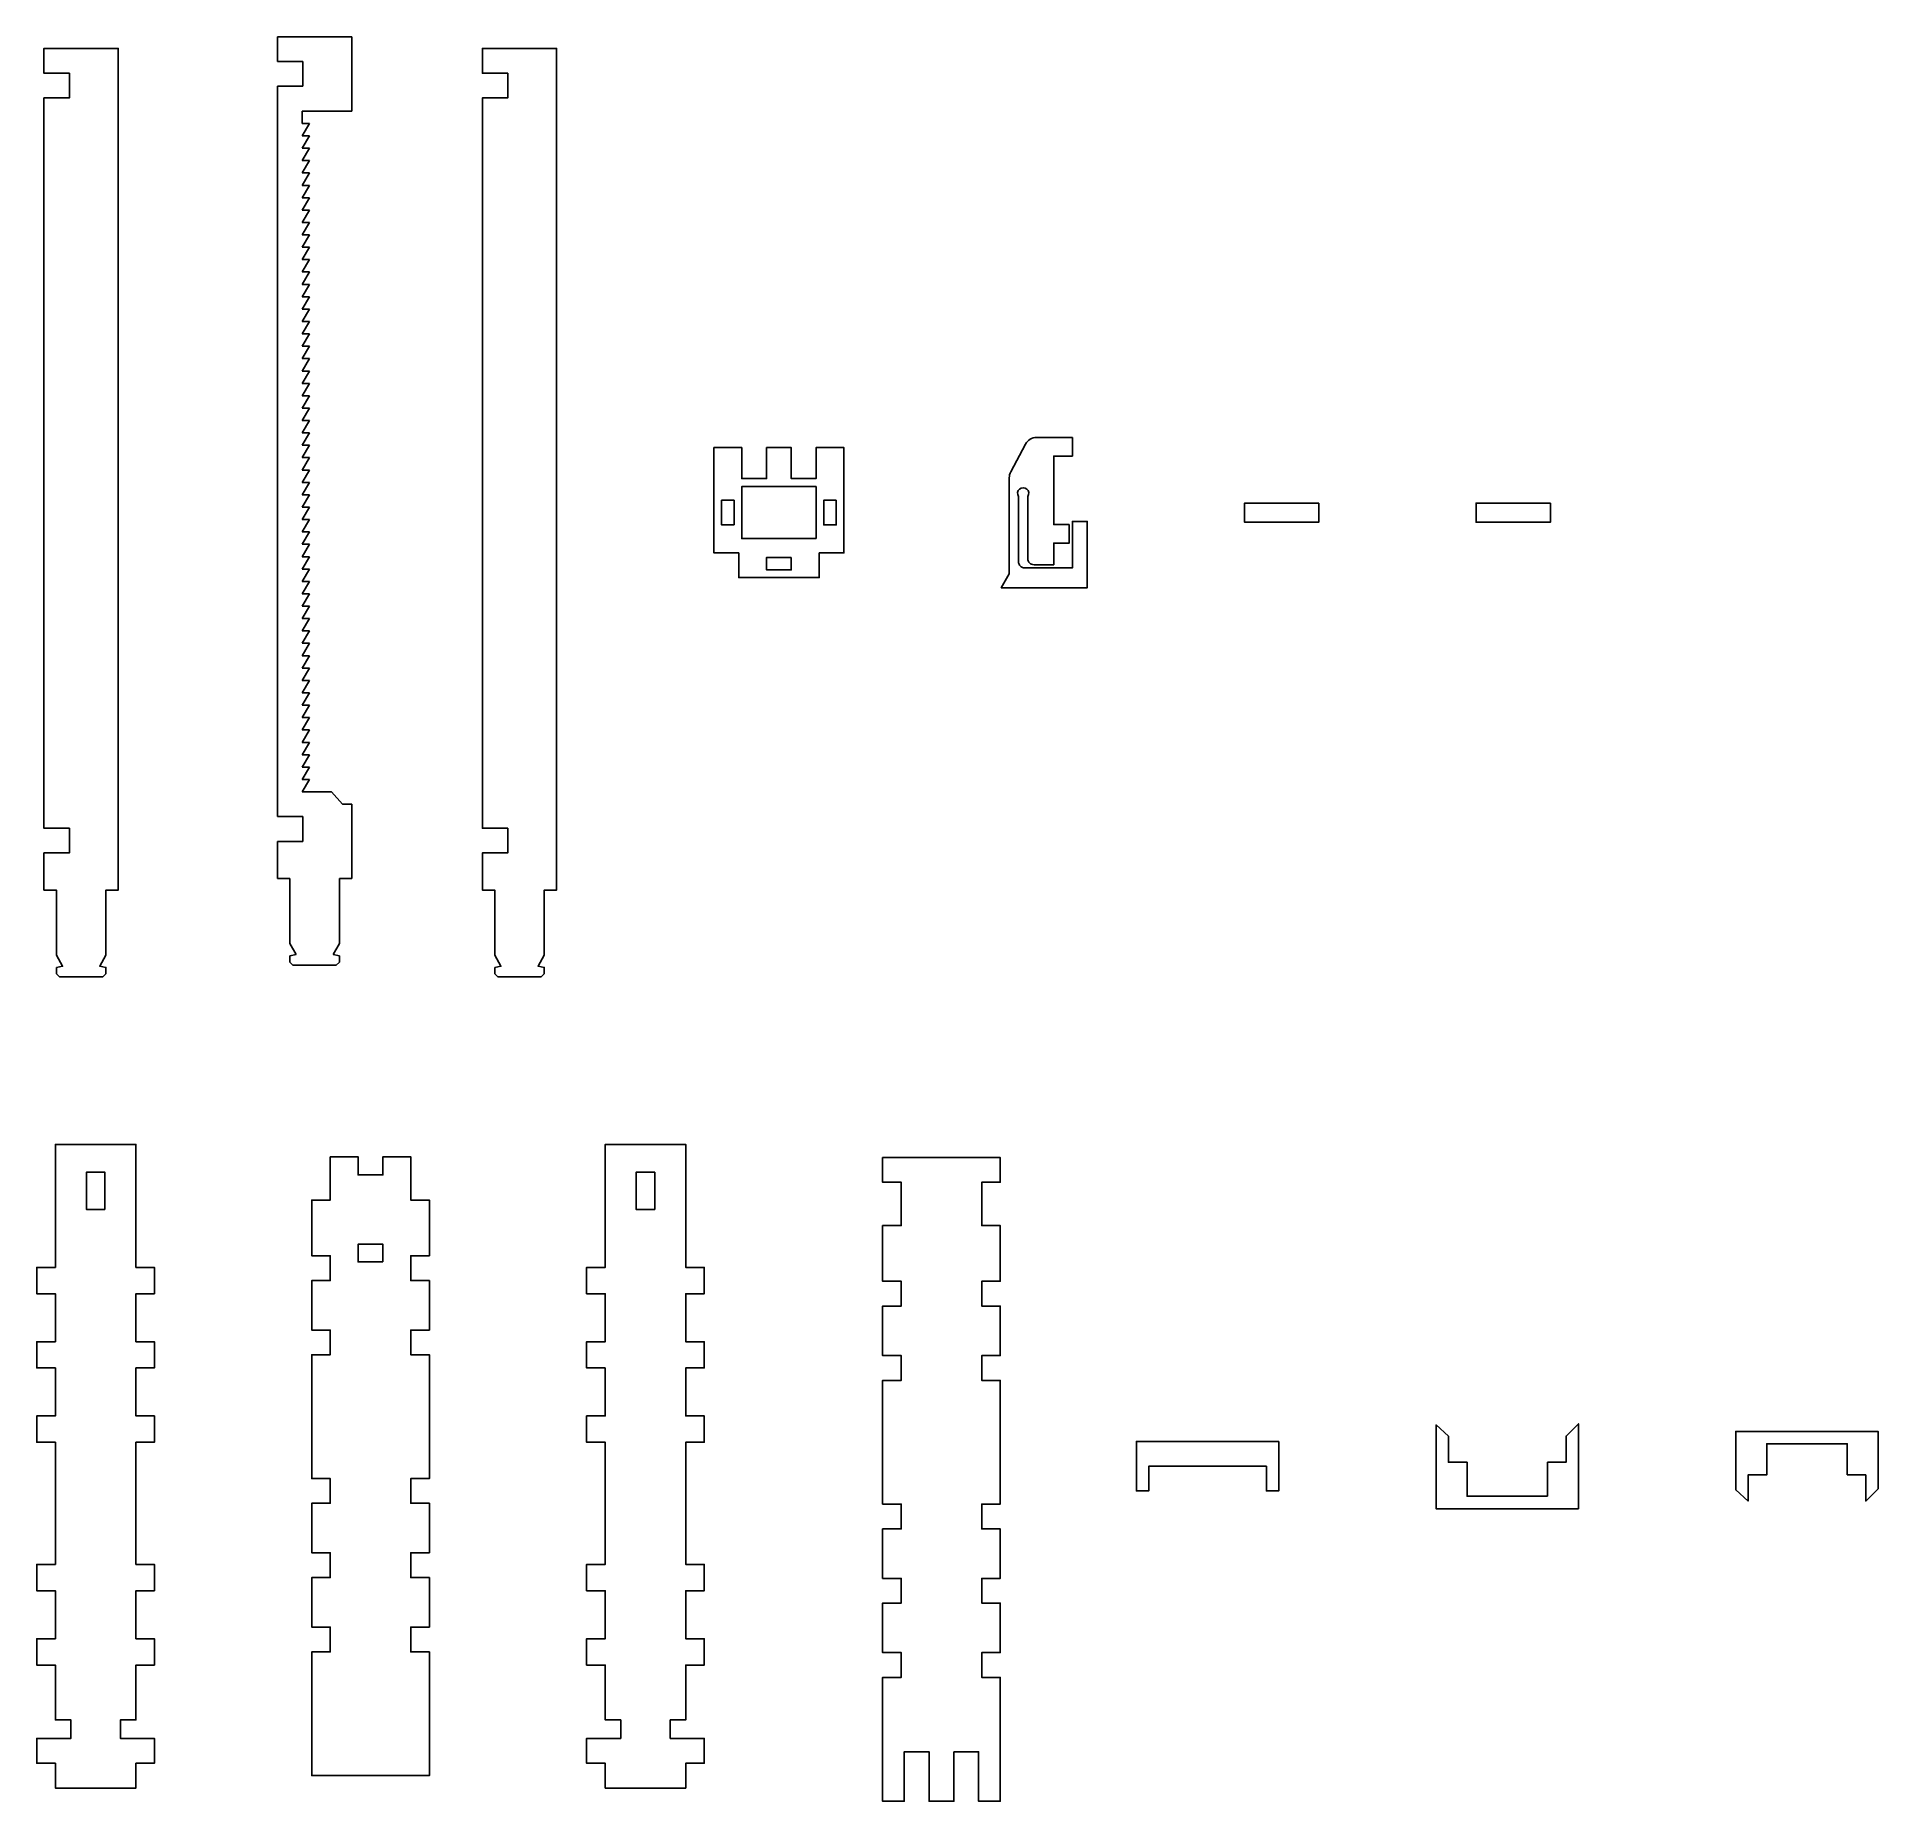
# Model space of a CAD drawing. Header units: millimetres. Extents: x 26 to 323, y -125 to 160.
import ezdxf

# ---------------------------------------------------------------- set-up
doc = ezdxf.new("R2010")
doc.units = ezdxf.units.MM
doc.layers.get('0').update_dxf_attribs({"linetype": 'CONTINUOUS'})

msp = doc.modelspace()

# ---------------------------------------------------------------- linework, layer by layer
for p, q in [((76.68, 159.87), (64.68, 159.87)), ((64.68, 159.87), (64.68, 155.87)), ((76.68, 147.87), (76.68, 159.87)), ((64.68, 155.87), (68.78, 155.87)), ((68.78, 155.87), (68.78, 151.87)), ((68.78, 151.87), (64.68, 151.87)), ((64.68, 151.87), (64.68, 33.87)), ((68.68, 145.87), (68.68, 147.87)), ((68.68, 147.87), (76.68, 147.87)), ((68.68, 143.87), (69.84, 145.87)), ((69.84, 145.87), (68.68, 145.87)), ((68.68, 141.87), (69.84, 143.87)), ((69.84, 143.87), (68.68, 143.87)), ((68.68, 139.87), (69.84, 141.87)), ((69.84, 141.87), (68.68, 141.87)), ((68.68, 137.87), (69.84, 139.87)), ((69.84, 139.87), (68.68, 139.87)), ((68.68, 135.87), (69.84, 137.87)), ((69.84, 137.87), (68.68, 137.87)), ((68.68, 133.87), (69.84, 135.87)), ((69.84, 135.87), (68.68, 135.87)), ((68.68, 131.87), (69.84, 133.87)), ((69.84, 133.87), (68.68, 133.87)), ((68.68, 129.87), (69.84, 131.87)), ((69.84, 131.87), (68.68, 131.87)), ((68.68, 127.87), (69.84, 129.87)), ((69.84, 129.87), (68.68, 129.87)), ((68.68, 125.87), (69.84, 127.87)), ((69.84, 127.87), (68.68, 127.87)), ((68.68, 123.87), (69.84, 125.87)), ((69.84, 125.87), (68.68, 125.87)), ((68.68, 121.87), (69.84, 123.87)), ((69.84, 123.87), (68.68, 123.87)), ((68.68, 119.87), (69.84, 121.87)), ((69.84, 121.87), (68.68, 121.87)), ((68.68, 117.87), (69.84, 119.87)), ((69.84, 119.87), (68.68, 119.87)), ((68.68, 115.87), (69.84, 117.87)), ((69.84, 117.87), (68.68, 117.87)), ((68.68, 113.87), (69.84, 115.87)), ((69.84, 115.87), (68.68, 115.87)), ((68.68, 111.87), (69.84, 113.87)), ((69.84, 113.87), (68.68, 113.87)), ((68.68, 109.87), (69.84, 111.87)), ((69.84, 111.87), (68.68, 111.87)), ((68.68, 107.87), (69.84, 109.87)), ((69.84, 109.87), (68.68, 109.87)), ((68.68, 105.87), (69.84, 107.87)), ((69.84, 107.87), (68.68, 107.87)), ((68.68, 103.87), (69.84, 105.87)), ((69.84, 105.87), (68.68, 105.87)), ((68.68, 101.87), (69.84, 103.87)), ((69.84, 103.87), (68.68, 103.87)), ((68.68, 99.87), (69.84, 101.87)), ((69.84, 101.87), (68.68, 101.87)), ((68.68, 97.87), (69.84, 99.87)), ((69.84, 99.87), (68.68, 99.87)), ((68.68, 95.87), (69.84, 97.87)), ((69.84, 97.87), (68.68, 97.87)), ((68.68, 93.87), (69.84, 95.87)), ((69.84, 95.87), (68.68, 95.87)), ((68.68, 91.87), (69.84, 93.87)), ((69.84, 93.87), (68.68, 93.87)), ((68.68, 89.87), (69.84, 91.87)), ((69.84, 91.87), (68.68, 91.87)), ((68.68, 87.87), (69.84, 89.87)), ((69.84, 89.87), (68.68, 89.87)), ((68.68, 85.87), (69.84, 87.87)), ((69.84, 87.87), (68.68, 87.87)), ((68.68, 83.87), (69.84, 85.87)), ((69.84, 85.87), (68.68, 85.87)), ((68.68, 81.87), (69.84, 83.87)), ((69.84, 83.87), (68.68, 83.87)), ((68.68, 79.87), (69.84, 81.87)), ((69.84, 81.87), (68.68, 81.87)), ((68.68, 77.87), (69.84, 79.87)), ((69.84, 79.87), (68.68, 79.87)), ((68.68, 75.87), (69.84, 77.87)), ((69.84, 77.87), (68.68, 77.87)), ((68.68, 73.87), (69.84, 75.87)), ((69.84, 75.87), (68.68, 75.87)), ((68.68, 71.87), (69.84, 73.87)), ((69.84, 73.87), (68.68, 73.87)), ((68.68, 69.87), (69.84, 71.87)), ((69.84, 71.87), (68.68, 71.87)), ((68.68, 67.87), (69.84, 69.87)), ((69.84, 69.87), (68.68, 69.87)), ((68.68, 65.87), (69.84, 67.87)), ((69.84, 67.87), (68.68, 67.87)), ((68.68, 63.87), (69.84, 65.87)), ((69.84, 65.87), (68.68, 65.87)), ((68.68, 61.87), (69.84, 63.87)), ((69.84, 63.87), (68.68, 63.87)), ((68.68, 59.87), (69.84, 61.87)), ((69.84, 61.87), (68.68, 61.87)), ((68.68, 57.87), (69.84, 59.87)), ((69.84, 59.87), (68.68, 59.87)), ((68.68, 55.87), (69.84, 57.87)), ((69.84, 57.87), (68.68, 57.87)), ((68.68, 53.87), (69.84, 55.87)), ((69.84, 55.87), (68.68, 55.87)), ((68.68, 51.87), (69.84, 53.87)), ((69.84, 53.87), (68.68, 53.87)), ((68.68, 49.87), (69.84, 51.87)), ((69.84, 51.87), (68.68, 51.87)), ((68.68, 47.87), (69.84, 49.87)), ((69.84, 49.87), (68.68, 49.87)), ((68.68, 45.87), (69.84, 47.87)), ((69.84, 47.87), (68.68, 47.87)), ((68.68, 43.87), (69.84, 45.87)), ((69.84, 45.87), (68.68, 45.87)), ((68.68, 41.87), (69.84, 43.87)), ((69.84, 43.87), (68.68, 43.87)), ((68.68, 39.87), (69.84, 41.87)), ((69.84, 41.87), (68.68, 41.87)), ((68.68, 37.87), (69.84, 39.87)), ((69.84, 39.87), (68.68, 39.87)), ((71.18, 37.87), (68.68, 37.87)), ((71.68, 37.87), (71.18, 37.87)), ((73.38, 37.87), (71.68, 37.87)), ((75.18, 35.87), (73.38, 37.87)), ((76.68, 35.87), (75.18, 35.87)), ((76.68, 23.87), (76.68, 35.87)), ((64.68, 33.87), (68.78, 33.87)), ((68.78, 33.87), (68.78, 29.87)), ((68.78, 29.87), (64.68, 29.87)), ((64.68, 29.87), (64.68, 23.87)), ((64.68, 23.87), (66.68, 23.87)), ((66.68, 23.87), (66.68, 13.37)), ((74.68, 23.87), (76.68, 23.87)), ((74.68, 13.37), (74.68, 23.87)), ((66.68, 13.37), (67.68, 11.57)), ((73.68, 11.57), (74.68, 13.37)), ((67.68, 11.57), (66.68, 11.37)), ((66.68, 11.37), (66.68, 10.37)), ((66.68, 10.37), (67.18, 9.87)), ((67.18, 9.87), (74.18, 9.87)), ((74.68, 11.37), (73.68, 11.57)), ((74.18, 9.87), (74.68, 10.37)), ((74.68, 10.37), (74.68, 11.37))]:
    msp.add_line(p, q)
for points in [[(28.97, 9.49), (29.97, 9.69), (28.97, 11.49), (28.97, 21.99), (26.97, 21.99), (26.97, 27.99), (31.07, 27.99), (31.07, 31.99), (26.97, 31.99), (26.97, 149.99), (31.07, 149.99), (31.07, 153.99), (26.97, 153.99), (26.97, 157.99), (38.97, 157.99), (38.97, 21.99), (36.97, 21.99), (36.97, 11.49), (35.97, 9.69), (36.97, 9.49), (36.97, 8.49), (36.47, 7.99), (29.47, 7.99), (28.97, 8.49)], [(99.77, 9.49), (100.77, 9.69), (99.77, 11.49), (99.77, 21.99), (97.77, 21.99), (97.77, 27.99), (101.87, 27.99), (101.87, 31.99), (97.77, 31.99), (97.77, 149.99), (101.87, 149.99), (101.87, 153.99), (97.77, 153.99), (97.77, 157.99), (109.77, 157.99), (109.77, 21.99), (107.77, 21.99), (107.77, 11.49), (106.77, 9.69), (107.77, 9.49), (107.77, 8.49), (107.27, 7.99), (100.27, 7.99), (99.77, 8.49)], [(139.17, 76.49), (135.17, 76.49), (135.17, 93.49), (139.67, 93.49), (139.67, 88.49), (143.67, 88.49), (143.67, 93.49), (147.67, 93.49), (147.67, 88.49), (151.67, 88.49), (151.67, 93.49), (156.17, 93.49), (156.17, 76.49), (152.17, 76.49), (152.17, 72.49), (139.17, 72.49)], [(151.67, 78.79), (151.67, 87.19), (139.67, 87.19), (139.67, 78.79)], [(138.42, 80.99), (138.42, 84.99), (136.42, 84.99), (136.42, 80.99)], [(154.92, 84.99), (152.92, 84.99), (152.92, 80.99), (154.92, 80.99)], [(232.87, 84.54), (232.87, 81.44), (220.87, 81.44), (220.87, 84.54)], [(270.27, 84.54), (270.27, 81.44), (258.27, 81.44), (258.27, 84.54)], [(147.67, 75.74), (143.67, 75.74), (143.67, 73.74), (147.67, 73.74)], [(28.81, -38.97), (28.81, -19.09), (41.81, -19.09), (41.81, -38.97), (44.81, -38.97), (44.81, -43.22), (41.81, -43.22), (41.81, -50.97), (44.81, -50.97), (44.81, -55.22), (41.81, -55.22), (41.81, -62.97), (44.81, -62.97), (44.81, -67.22), (41.81, -67.22), (41.81, -86.97), (44.81, -86.97), (44.81, -91.22), (41.81, -91.22), (41.81, -98.97), (44.81, -98.97), (44.81, -103.22), (41.81, -103.22), (41.81, -112.09), (39.31, -112.09), (39.31, -115.09), (44.81, -115.09), (44.81, -119.09), (41.81, -119.09), (41.81, -123.09), (28.81, -123.09), (28.81, -119.09), (25.81, -119.09), (25.81, -115.09), (31.31, -115.09), (31.31, -112.09), (28.81, -112.09), (28.81, -103.22), (25.81, -103.22), (25.81, -98.97), (28.81, -98.97), (28.81, -91.22), (25.81, -91.22), (25.81, -86.97), (28.81, -86.97), (28.81, -67.22), (25.81, -67.22), (25.81, -62.97), (28.81, -62.97), (28.81, -55.22), (25.81, -55.22), (25.81, -50.97), (28.81, -50.97), (28.81, -43.22), (25.81, -43.22), (25.81, -38.97)], [(117.61, -55.22), (114.61, -55.22), (114.61, -50.97), (117.61, -50.97), (117.61, -43.22), (114.61, -43.22), (114.61, -38.97), (117.61, -38.97), (117.61, -19.09), (130.61, -19.09), (130.61, -38.97), (133.61, -38.97), (133.61, -43.22), (130.61, -43.22), (130.61, -50.97), (133.61, -50.97), (133.61, -55.22), (130.61, -55.22), (130.61, -62.97), (133.61, -62.97), (133.61, -67.22), (130.61, -67.22), (130.61, -86.97), (133.61, -86.97), (133.61, -91.22), (130.61, -91.22), (130.61, -98.97), (133.61, -98.97), (133.61, -103.22), (130.61, -103.22), (130.61, -112.09), (128.11, -112.09), (128.11, -115.09), (133.61, -115.09), (133.61, -119.09), (130.61, -119.09), (130.61, -123.09), (117.61, -123.09), (117.61, -119.09), (114.61, -119.09), (114.61, -115.09), (120.11, -115.09), (120.11, -112.09), (117.61, -112.09), (117.61, -103.22), (114.61, -103.22), (114.61, -98.97), (117.61, -98.97), (117.61, -91.22), (114.61, -91.22), (114.61, -86.97), (117.61, -86.97), (117.61, -67.22), (114.61, -67.22), (114.61, -62.97), (117.61, -62.97)], [(36.81, -29.59), (36.81, -23.59), (33.81, -23.59), (33.81, -29.59)], [(73.21, -21.09), (77.71, -21.09), (77.71, -24.03), (81.71, -24.03), (81.71, -21.09), (86.21, -21.09), (86.21, -28.09), (89.21, -28.09), (89.21, -37.09), (86.21, -37.09), (86.21, -41.09), (89.21, -41.09), (89.21, -49.09), (86.21, -49.09), (86.21, -53.09), (89.21, -53.09), (89.21, -73.09), (86.21, -73.09), (86.21, -77.09), (89.21, -77.09), (89.21, -85.09), (86.21, -85.09), (86.21, -89.09), (89.21, -89.09), (89.21, -97.09), (86.21, -97.09), (86.21, -101.09), (89.21, -101.09), (89.21, -121.09), (70.21, -121.09), (70.21, -101.09), (73.21, -101.09), (73.21, -97.09), (70.21, -97.09), (70.21, -89.09), (73.21, -89.09), (73.21, -85.09), (70.21, -85.09), (70.21, -77.09), (73.21, -77.09), (73.21, -73.09), (70.21, -73.09), (70.21, -53.09), (73.21, -53.09), (73.21, -49.09), (70.21, -49.09), (70.21, -41.09), (73.21, -41.09), (73.21, -37.09), (70.21, -37.09), (70.21, -28.09), (73.21, -28.09)], [(125.61, -29.59), (125.61, -23.59), (122.61, -23.59), (122.61, -29.59)], [(173.92, -117.22), (173.92, -125.22), (169.92, -125.22), (169.92, -117.22), (165.92, -117.22), (165.92, -125.22), (162.42, -125.22), (162.42, -105.22), (165.42, -105.22), (165.42, -101.22), (162.42, -101.22), (162.42, -93.22), (165.42, -93.22), (165.42, -89.22), (162.42, -89.22), (162.42, -81.22), (165.42, -81.22), (165.42, -77.22), (162.42, -77.22), (162.42, -57.22), (165.42, -57.22), (165.42, -53.22), (162.42, -53.22), (162.42, -45.22), (165.42, -45.22), (165.42, -41.22), (162.42, -41.22), (162.42, -32.22), (165.42, -32.22), (165.42, -25.22), (162.42, -25.22), (162.42, -21.22), (181.42, -21.22), (181.42, -25.22), (178.42, -25.22), (178.42, -32.22), (181.42, -32.22), (181.42, -41.22), (178.42, -41.22), (178.42, -45.22), (181.42, -45.22), (181.42, -53.22), (178.42, -53.22), (178.42, -57.22), (181.42, -57.22), (181.42, -77.22), (178.42, -77.22), (178.42, -81.22), (181.42, -81.22), (181.42, -89.22), (178.42, -89.22), (178.42, -93.22), (181.42, -93.22), (181.42, -101.22), (178.42, -101.22), (178.42, -105.22), (181.42, -105.22), (181.42, -125.22), (177.92, -125.22), (177.92, -117.22)], [(81.71, -38.09), (81.71, -35.22), (77.71, -35.22), (77.71, -38.09)], [(269.81, -75.96), (269.81, -70.46), (272.81, -70.46), (272.81, -66.23), (274.81, -64.23), (274.81, -77.96), (251.81, -77.96), (251.81, -64.43), (253.81, -66.23), (253.81, -70.46), (256.81, -70.46), (256.81, -75.96)], [(226.41, -67.09), (226.41, -75.09), (224.41, -75.09), (224.41, -71.09), (205.41, -71.09), (205.41, -75.09), (203.41, -75.09), (203.41, -67.09)], [(318.21, -72.49), (318.21, -67.46), (305.21, -67.46), (305.21, -72.49), (302.21, -72.49), (302.21, -76.73), (300.21, -74.93), (300.21, -65.46), (323.21, -65.46), (323.21, -74.73), (321.21, -76.73), (321.21, -72.49)]]:
    msp.add_lwpolyline(points, close=True)
msp.add_lwpolyline([(192.57, 81.06), (192.57, 78.06), (190.07, 78.06), (190.07, 74.56), (186.87, 74.56, -0.414214), (185.87, 75.56), (185.87, 85.62, 1.863325), (184.37, 85.62), (184.37, 75.06, 0.414214), (185.37, 74.06), (193.07, 74.06), (193.07, 81.56), (195.47, 81.56), (195.47, 70.86), (181.57, 70.86), (182.87, 73.12), (182.87, 88.62, -0.122951), (183.11, 89.56), (185.5, 94.06, -0.277148), (187.27, 95.12), (193.07, 95.12), (193.07, 92.12), (190.07, 92.12), (190.07, 81.06)], format="xyb", close=True)

doc.saveas('drawing.dxf')
